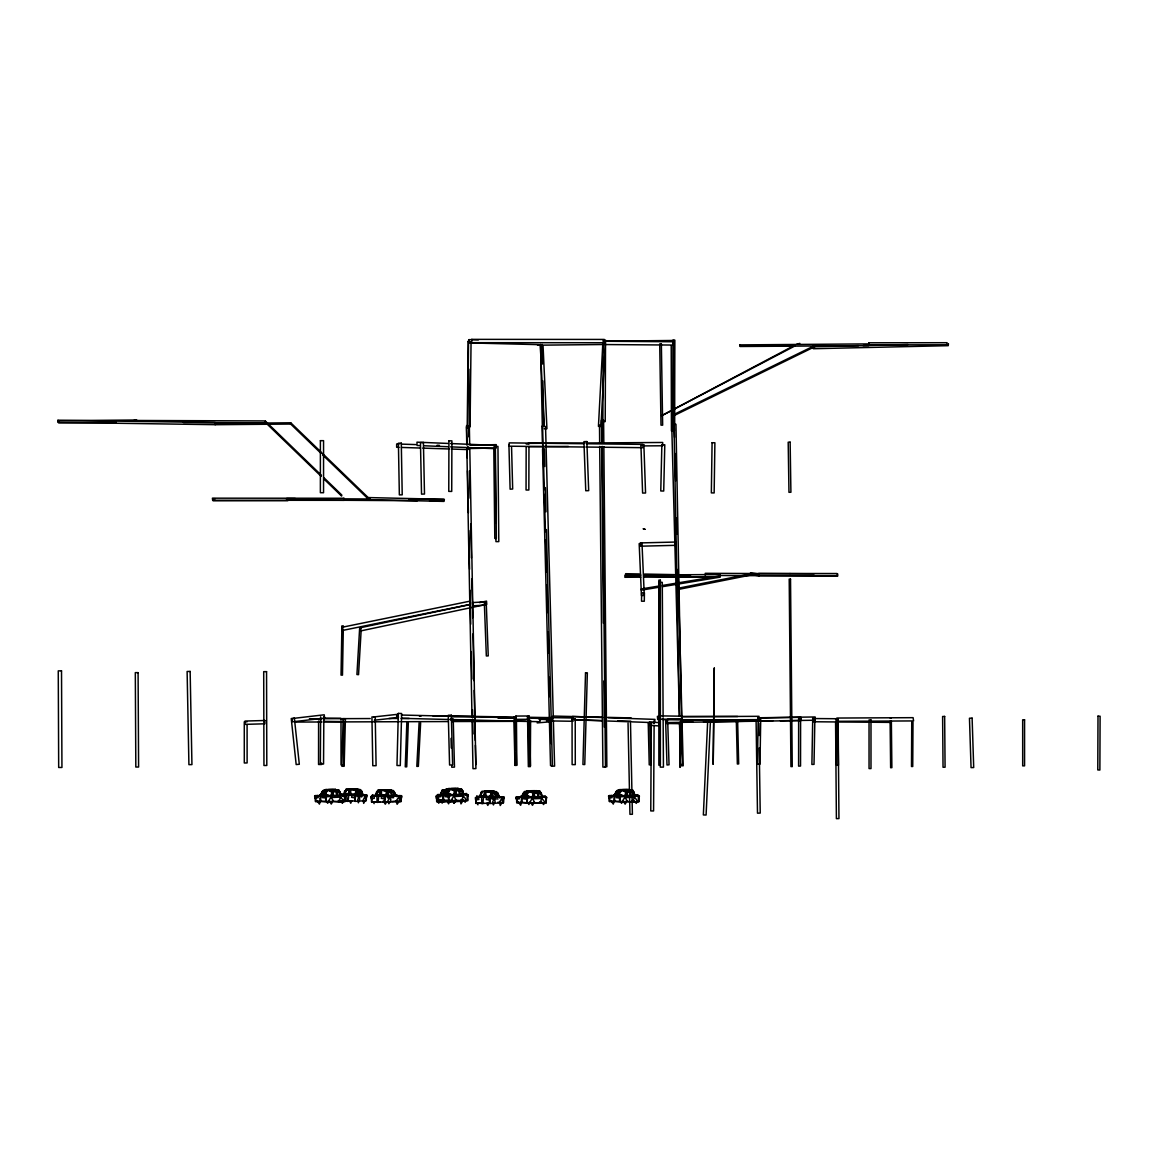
<?xml version="1.0" encoding="UTF-8"?>
<svg xmlns="http://www.w3.org/2000/svg" width="1158" height="1158" viewBox="0 0 1158 1158"><rect width="100%" height="100%" fill="white"/><g stroke="black" fill="none" stroke-linecap="round" stroke-linejoin="round"><path stroke-width="1.5" d="M318.595 721L318.551 764.483L321.432 764.512L321.432 763.006M526.166 447.089L526.05 490.008L528.844 490.022L528.96 447.104M672.668 430.66L672.928 340.134L674.853 340.163L674.607 424.653M467.962 446.279L467.948 449.594L451.316 449.043M603.202 339.945L602.869 421.526L605.214 421.599L605.533 340.032M320.621 716.802L320.346 764.019L323.545 764.019L323.835 716.802M651.317 723.62L650.767 810.933L653.575 810.947L654.111 726.645M654.125 723.634L654.154 720.623M468.541 340.206L467.745 427.809L469.583 427.591L470.119 369.185M339.526 800.424L339.497 801.77L331.796 801.249M462.274 799.44L462.259 800.786L454.558 800.265M343.304 629.185L342.478 675.143L341.031 675.114L341.914 625.87L343.361 625.899L343.333 627.549M681.541 718.597L680.021 767.378L681.57 716.918M540.757 801.756L540.728 803.102L533.027 802.523M633.412 800.583L633.383 801.915L625.682 801.336M406.849 722.462L405.257 766.842L406.733 766.828L408.325 722.447M674.043 343.767L674.173 340.466L605.909 341.19M707.625 722.476L703.355 814.928L706.091 815.029L710.361 722.578M396.557 718.221L396.716 714.92M366 800.699L366.275 795.184L362.005 794.764M419.095 722.925L416.822 766.408L418.356 766.335L420.629 722.853M361.18 629.836L358.546 674.665L356.925 674.535L359.646 628.157L361.267 628.287M475.113 719.639L475.431 716.397L451.244 716.802M437.058 798.615L436.754 801.293L443.586 801.901L443.89 799.223M437.275 796.603L437.507 794.591L442.646 795.039M948.445 343.637L948.214 345.677L813.35 348.717L813.582 346.676L858.541 345.663M552.684 719.35L553.075 716.064L602.536 717.236M572.052 719.74L572.501 716.469L602.739 717.54M291.816 722.085L292.265 718.814M445.627 790.957L445.859 789.597M523.604 795.546L524.111 793.1M616.259 794.359L616.765 791.913M322.793 793.114L323.473 790.19L329.755 789.828M445.555 792.13L446.221 789.206L452.503 788.844M376.509 796.053L377.884 790.219L383.052 790.321M524.096 794.33L524.791 791.406L531.073 791.088M616.736 793.143L617.431 790.219L623.728 789.915M441.082 795.618L442.559 789.785L447.075 789.901M480.7 795.778L481.8 791.406L485.188 791.493L483.32 795.922M344.621 795.039L346.17 789.206L349.05 789.307M440.127 795.112L441.676 791.522M320.433 800.757L319.434 804.101L316.756 800.352M443.181 799.773L442.182 803.116L439.519 799.367M521.679 801.958L520.651 805.273L518.002 801.524M614.319 800.771L613.291 804.101L610.657 800.337M445.888 790.957L446.351 789.597L442.197 790.103L440.431 795.228M324.472 795.3L326.527 789.901L333.692 790.914L331.666 796.342L327.352 795.72M447.234 794.316L449.275 788.916L456.455 789.93L454.414 795.358L450.1 794.735M525.761 796.516L526.239 795.256M618.401 795.343L618.893 794.084M351.743 800.699L350.744 803.232L349.774 801.148M526.731 793.997L527.845 791.131L535.01 792.202L532.941 797.616L528.627 796.965M619.385 792.825L620.5 789.959L627.665 791.03L625.581 796.429L621.281 795.778M328.785 800.583L327.7 803.261L326.281 800.902M344.519 795.358L345.706 792.405M346.314 790.928L346.908 789.452M348.124 793.737L349.919 789.293M451.533 799.599L450.462 802.277L449.043 799.917M530.017 801.828L528.916 804.506L527.527 802.132M622.671 800.656L621.571 803.319L620.167 800.945M444.701 792.825L445.323 791.334M480.773 796.082L481.395 794.591M482.032 793.114L482.654 791.638M376.278 796.386L376.915 794.895M378.217 791.927L378.854 790.451M378.333 796.212L380.91 790.292M320.752 794.866L322.054 791.942L326.411 789.959L323.285 794.88M443.5 793.881L444.817 790.957L449.174 788.974L446.047 793.896M522.041 796.053L523.373 793.143L527.73 791.204L524.574 796.082M614.681 794.866L616.013 791.956L620.384 790.017L617.228 794.909M449.796 801.249L448.566 803.797L446.8 800.496M455.948 799.744L454.008 803.087L451.808 799.353L453.748 796.009L455.948 799.744L454.182 803.319L453.675 801.915M489.646 801.597L487.808 805.403L486.693 803.319M319.811 796.371L322.619 790.943L327.728 789.901L324.891 795.3M442.573 795.372L445.367 789.959L450.476 788.916L447.639 794.316M521.086 797.544L523.937 792.144L529.047 791.146L527.512 794.012M613.74 796.371L616.577 790.957L621.687 789.959L620.152 792.825M526.166 796.516L526.847 795.271M618.821 795.343L619.487 794.084M386.758 801.669L385.296 804.202L383.341 800.916M463.316 800.077L460.985 803.884L460.218 800.598M343.752 800.221L342.261 802.624L341.871 801.206M452.879 795.314L455.731 790.928L450.086 788.974L447.234 793.36L436.552 796.443M531.392 797.572L534.287 793.201L528.656 791.204L525.761 795.575L516.222 798.094L516.946 797.978M624.046 796.386L626.941 792.014L621.31 790.017L618.415 794.388L608.862 796.907L609.6 796.791M440.402 800.8L438.708 803.203L437.796 800.554M793.447 345.924L661.565 415.751L795.213 345.793M796.53 344.317L799.816 343.376M348.876 793.606L347.328 794.316L355.086 795.995L357.417 794.924L354.305 794.258M342.247 795.141L346.054 794.171M350.599 793.259L343.723 795.242M484.015 795.792L482.133 796.516L489.617 798.151L492.425 797.08L489.429 796.429M478.616 796.979L475.793 798.05L485.853 795.445M372.5 796.53L371.414 796.892L380.446 794.605M373.6 796.168L379.838 794.634M380.678 794.243L377.407 795.329L384.572 796.95L387.829 795.864L383.544 794.895M354.087 789.727L355.665 789.22M332.259 790.321L335.444 789.394L328.698 789.568L322.329 791.435L324.139 791.392M455.022 789.336L458.206 788.41L451.446 788.569L445.092 790.451L445.989 790.422M533.592 791.609L536.776 790.697L530.017 790.813L523.648 792.637L525.442 792.608M626.232 790.422L629.416 789.51L622.671 789.626L616.288 791.45L618.097 791.421M448.247 789.409L441.835 791.204L443.181 791.204M490.992 791.898L494.191 791.001L487.489 791.015M347.096 790.19L357.779 788.844L354.42 789.742M469.641 604.679L359.863 627.839L360.066 631.052L486.736 604.331L486.534 601.118L479.499 602.609M679.572 587.975L752.049 573.586L752.179 574.773L679.703 589.176M315.685 796.82L314.947 796.936L325.195 794.185M447.958 793.201L447.22 793.317L451.562 794.866M659.669 585.919L641.329 588.944L641.373 590.146L659.713 587.106M662.289 585.485L675.404 583.314M678.023 582.879L719.958 575.946L720.015 577.147L678.067 584.081M662.347 586.686L675.447 584.515M526.485 795.416L525.761 795.532L530.074 797.095M619.139 794.229L618.401 794.345L622.729 795.922M438.057 795.778L436.088 796.082L436.363 798.383L438.332 798.065M353.668 789.568L356.65 789.163L361.672 791.261L362.888 795.575M292.887 718.452L324.226 714.804L324.631 718.09L293.292 721.738M373.962 716.918L398.12 714.269L398.453 717.569L374.295 720.204M667.688 720.913L665.633 721.13L666.994 764.989L669.049 764.787L667.79 723.837M329.755 790.161L335.646 789.568L335.95 790.928M452.517 789.163L458.409 788.584M531.073 791.406L536.979 790.871M623.728 790.234L629.619 789.684M340.901 795.155L337.76 795.445L336.79 791.811L339.931 791.522L340.901 795.155L338.947 790.132L335.183 789.568L335.704 790.928M332.78 791.869L335.907 791.594L336.732 795.271L333.605 795.532L333.055 793.1M392.417 801.408L396.557 801.046M339.294 794.938L344.085 794.518L344.881 801.22L338.498 801.77L338.339 800.439M462.042 793.954L466.833 793.534M539.396 719.494L551.295 718.51L550.875 721.752L537.153 722.896M542.176 796.501L539.035 796.762L538.094 793.129L541.249 792.868L542.176 796.501L540.265 791.464L536.501 790.871M632.007 791.84L633.889 791.681L634.83 795.314L631.675 795.575M455.123 801.003L458.018 800.771M630.661 795.401L627.535 795.647L626.739 791.971L629.865 791.725L630.401 794.171M540.569 796.255L545.36 795.893M633.223 795.083L638.015 794.706M542.928 802.841L539.729 803.102L539.57 801.756M376.9 795.618L384.601 795.097L384.745 801.814L377.045 802.335L376.9 795.618L375.597 795.56L376.538 791.927L377.798 792.014M443.398 790.017L445.946 789.857M450.505 801.394L442.53 801.901L442.457 799.208M324.935 797.326L325.977 797.254M447.683 796.328L449.782 796.212M450.346 801.929L453.14 801.77M454.066 801.712L464.286 801.148M499.807 802.972L489.602 803.536L489.733 797.645L503.658 796.863L503.527 802.755L500.748 802.914M890.068 717.946L891.327 717.873M419.442 716.237L420.976 716.165M450.549 719.132L453.227 718.988L454.472 767.103L451.794 767.247L451.75 765.641M340.799 801.235L350.092 800.757M396.687 801.727L384.586 802.335L384.673 796.443L401.189 795.604L401.088 801.51L397.787 801.669M332.607 797.471L340.336 797.109M438.708 795.821L436.508 795.922L436.696 801.828L453.198 801.061M455.355 796.487L463.099 796.125M477.95 797.442L475.75 797.544L475.938 803.435L483.639 803.087M488.039 802.885L490.239 802.784M544.217 428.807L546.938 428.692L543.044 345.649M372.644 796.328L371.371 796.371L371.573 802.277L380.432 801.901M382.951 801.785L385.484 801.683M329.031 790.089L335.024 789.828M451.794 789.105L457.786 788.844M629.966 790.06L624.799 790.263L626.174 796.111M631.255 790.017L632.543 789.959L633.223 792.883M533.867 798.759L541.611 798.455M626.521 797.572L630.386 797.428M631.675 797.37L634.251 797.269M543.811 426.13L541.973 426.202L542.422 443.977M530.35 791.334L536.357 791.131M623.004 790.161L628.997 789.944M863.028 345.562L907.988 344.548M470.134 445.222L496.246 444.643L496.246 447.958L468.281 448.566M247.088 721.796L244.28 721.854L244.295 762.992L247.117 762.934L247.088 724.532M551.642 766.191L554.595 766.133L553.379 720.841M450.925 720.03L471.885 719.683M680.73 765.814L683.206 765.771L682.062 722.317M757.882 717.786L815.145 716.961L814.986 720.233L780.333 720.739M680.774 719.118L667.399 719.321L667.109 722.563L759.17 721.173M757.969 717.96L801.032 717.309L800.743 720.551L760.647 721.159M835.555 719.335L838.117 719.306M680.875 722.172L692.933 721.999M703.485 721.854L759.243 721.043M760.748 721.029L772.806 720.855M630.647 791.435L625.508 791.507L619.443 789.611L627.158 789.495L633.209 791.392L631.675 791.421M537.529 345.2L604.273 344.505M136.745 420.007L58.493 420.701L58.754 422.815L116.147 422.308M792.058 345.677L740.179 346.039L739.919 344.896L868.688 343.897L868.804 345.62L740.15 346.488L740.02 344.78M527.99 443.384L584.862 442.993M586.353 442.993L662.68 442.472L662.694 445.772L644.745 445.902M528.005 446.699L568.404 446.423M640.837 575.092L624.958 575.208L624.871 577.292L640.75 577.176M644.007 575.063L675.765 574.831M678.95 574.802L720.247 574.498L720.16 576.583L643.935 577.147M867.834 721.159L837.321 721.304L836.829 718.047L913.083 717.671L913.59 720.927L870.367 721.144M383.269 789.828L390.984 789.77M445.859 789.38L447.77 789.38M377.219 791.652L377.986 791.638M309.403 718.756L321.881 718.713M323.444 718.713L370.213 718.553M388.914 718.496L398.265 718.467M401.392 718.452L409.179 718.423M498.041 718.134L515.194 718.076M294.928 722.071L321.432 721.984M322.995 721.97L399.38 721.724M400.943 721.709L447.712 721.564M452.387 721.535L525.66 721.304M215.272 498.707L212.782 498.707L213.13 500.806L287.85 500.69M341.002 719.408L343.752 719.408M604.693 766.726L606.85 766.726L603.854 446.641M660.074 716.368L657.397 716.368L657.715 719.654M681.483 716.411L737.646 716.513M663.056 719.668L737.964 719.798M133.836 420.47L265.385 420.947L265.312 422.815L183.456 422.525M814.146 573.789L705.28 573.311L705.338 575.439M720.059 575.497L837.741 576.018L837.683 573.89M286.619 498.476L295.348 498.519M344.216 498.837L370.401 498.997M408.788 499.243L443.702 499.46L443.528 500.922L429.56 500.835M286.446 499.923L417.343 500.748M605.113 341.263L673.232 341.755L673.464 345.055L605.345 344.548M526.181 444.021L528.974 444.05M815.246 718.553L836.018 718.727M539.281 719.248L552.742 719.9L549.789 719.871M836.612 721.955L813.249 721.752L812.655 718.525M839.203 721.97L867.762 722.216M870.353 722.23L891.124 722.404M583.531 443.717L509.231 442.877L509.158 446.192L584.949 447.031M586.498 443.746L642.965 444.382L642.907 447.683L586.44 447.046M667.283 720.189L666.27 720.189L666.357 723.489L680.426 723.663M323.791 718.105L340.742 718.307M319.811 721.318L321.215 721.333M324.052 721.362L341.002 721.564M453.806 800.554L448.754 800.482L448.913 794.576L467.875 794.866L467.716 800.757L455.065 800.569M331.058 801.539L325.991 801.466L326.151 795.56L345.127 795.85L344.968 801.756L332.317 801.553M432.716 715.745L473.275 716.397M474.838 716.411L515.411 717.063M527.889 717.265L573.138 717.974L572.993 721.275L546.46 720.855M442.472 794.678L438.071 794.591L438.202 800.496L453.618 800.771M319.724 795.662L315.309 795.575L315.454 801.481L330.855 801.756M639.187 573.963L625.638 573.702L625.711 575.83L639.259 576.091M644.615 574.064L674.419 574.629M679.833 574.73L690.675 574.947M644.673 576.192L677.198 576.814M679.905 576.858L707.002 577.379M630.198 795.835L620.08 795.618L619.877 801.51L624.929 801.625M626.203 801.654L629.995 801.741M532.289 802.812L527.237 802.697L527.44 796.805L546.402 797.225L546.2 803.116L543.667 803.059M533.548 802.841L542.407 803.044M607.747 717.367L631.182 717.917M576.119 719.9L583.921 720.088M586.527 720.146L602.146 720.522M617.764 720.884L630.792 721.188M631.457 795.864L639.042 796.038L638.84 801.944L636.307 801.886M631.255 801.77L635.047 801.857M393.677 797.688L388.437 797.572L386.7 790.263L392.996 790.407L394.371 796.255M478.384 339.887L468.918 339.641L469.236 342.927L540.178 344.679M401.493 715.036L514.601 717.801M530.523 718.177L540.091 718.423L539.932 721.724L530.378 721.492M401.348 718.336L449.13 719.494M450.723 719.538L528.786 721.448M614.739 795.691L609.238 795.546L609.325 801.452L624.741 801.843M522.099 796.878L516.598 796.733L516.685 802.639L532.087 803.015M494.596 798.846L492.845 798.788L491.064 791.479L496.319 791.638L497.752 797.486M495.479 798.875L498.099 798.948M399.047 444.035L396.673 443.963L396.658 447.263L399.047 447.35M401.435 444.122L415.693 444.585M437.073 445.28L439.447 445.352M401.421 447.422L420.426 448.045M422.8 448.117L448.942 448.971M608.24 717.743L654.965 719.393L654.531 722.664L607.791 721M574.802 719.842L583.053 720.131M585.803 720.233L602.305 720.812M447.987 443.442L416.996 442.168L416.996 445.468L419.587 445.584M450.563 443.543L494.466 445.352M424.74 445.787L447.987 446.742M450.563 446.858L494.466 448.653M359.038 796.69L357.648 796.632L355.824 789.307L359.993 789.495L361.832 796.805M359.747 796.718L361.137 796.776M494.032 446.988L495.508 447.06M480.917 793.143L479.919 796.776M394.531 794.62L396.876 794.808M341.61 793.997L348.848 794.634L348.08 801.336L340.843 800.699M345.62 791.001L344.664 790.914L343.622 794.533L345.041 794.663M498.056 795.951L499.098 796.053M498.07 796.762L503.513 797.312L503.296 802.827L497.853 802.277M459.972 800.786L464.04 801.206M395.906 795.532L401.044 796.067L400.885 801.568L395.761 801.032M458.307 788.844L460.363 789.076L461.666 792.029M335.545 789.828L337.6 790.074L338.918 793.013M536.878 791.131L538.919 791.392L540.221 794.345M394.227 794.706L401.565 796.95L397.889 796.472M363.467 794.663L367.043 795.141L366.681 797.211L365.479 797.051M500.922 796.791L504.323 797.254L503.368 799.266M398.699 795.546L401.884 796.009L401.508 798.094L399.915 797.862M457.931 788.584L461.709 789.148L463.663 794.229M629.156 789.684L632.919 790.277L634.845 795.372M503.918 798.195L500.994 797.717M465.805 794.591L468.266 795.025L467.398 797.211M343.058 795.575L345.518 796.009L344.65 798.195M637.595 795.864L639.433 796.212L638.55 798.383M544.955 797.051L546.793 797.384L545.91 799.57M360.456 795.068L363.438 795.647L361.31 790.277L355.332 789.148L355.911 790.581M388.741 790.103L393.85 791.189L396.687 796.545M366.594 796.067L361.6 794.706M464.561 794.388L467.846 795.372M341.813 795.372L345.098 796.357M635.728 795.546L639.013 796.559M543.088 796.733L546.359 797.732M493.163 791.377L497.868 793.404L499.474 797.717M390.043 790.161L394.415 792.173L396.412 796.472M321.273 452.271L290.745 422.786L215.055 423.567L215.2 424.711L290.861 424.045L290.73 422.902L290.455 423.814L320.983 453.314M322.141 453.125L369.257 498.62L368.953 499.663L322.72 454.993M321.461 475.345L265.443 421.208L265.196 422.236L321.215 476.387M324.008 477.805L341.827 495.045L341.596 496.073L323.762 478.847M492.512 792.738L491.846 791.319L497.404 792.419L499.894 797.775M462.331 793.505L462.983 794.981M339.569 794.489L340.235 795.966M631.573 790.205L632.861 793.158M373.556 802.248L374.121 803.652M389.942 790.103L390.492 791.522M477.458 803.406L477.95 804.824M493.105 791.319L493.554 792.738M462.028 791.754L461.318 788.83L453.589 789.191L455.007 795.025M356.65 789.163L356.982 790.581M339.28 792.738L338.57 789.814L330.826 790.176L332.245 796.024M540.583 794.07L539.889 791.146L532.159 791.45L533.52 797.297M467.079 795.546L467.629 800.236L461.246 800.786L461.087 799.454M638.232 796.718L638.767 801.408L632.369 801.915L632.225 800.569M545.592 797.905L546.113 802.595M356.809 795.488L356.288 789.539L350.483 789.307L351.004 795.242M492.034 799.136L491.658 791.696L485.738 791.479L486.042 797.428M540.337 345.764L541.944 380.128M542.074 382.994L544.086 425.941M486.201 601.74L488.242 655.891L486.331 655.964L484.435 605.417M484.29 601.798L484.362 603.607M674.535 437.377L674.289 427.722L671.799 427.765L679.413 715.919M674.969 453.473L675.693 480.845M676.663 517.872L677.097 533.968M678.023 569.374L681.932 717.482M679.616 723.967L680.339 751.325M553.307 717.613L545.548 426.477L542.595 426.535L544.274 489.617M544.39 448.768L544.839 466.544M545.36 487.561L545.983 511.807M546.431 529.582L552.38 765.583L550.528 765.655L542.537 448.826M544.405 494.466L545.389 531.667M545.606 539.758L546.475 572.11M546.808 585.051L547.546 612.539M548.067 631.95L548.631 652.982M549.268 677.242L549.789 696.653M550.484 722.52L551.034 743.552M511.561 447.306L512.676 489.023L510.113 489.183L508.912 444.484M451.041 738.384L451.287 747.996M737.646 721.26L738.688 763.918L737.356 764.019L736.329 721.347M542.074 344.36L542.509 364.046M542.885 380.91L543.869 425.898L542.335 425.912L540.54 344.389M630.502 723.07L632.398 814.262L629.952 814.32L628.041 723.128M468.701 427.157L468.903 436.856M469.612 470.756L470.191 498.215M470.727 524.053L471.436 557.953M471.885 578.942L472.696 617.706M473.029 633.846L474.013 680.672M474.215 690.371L474.794 717.815M474.823 719.436L475.272 740.425M475.373 745.274L475.779 764.642M466.573 425.536L466.978 444.904M467.036 448.132L467.239 457.83M467.514 470.741L468.397 512.733M468.773 530.494L469.583 569.244M470.018 590.233L470.727 624.148M471.306 651.592L471.885 679.051M472.522 709.724L472.696 717.801M472.725 719.422L473.029 733.955M681.425 715.745L675.954 424.277L673.97 424.335L679.442 715.803M681.541 722.23L682.337 764.323L680.354 764.396L679.558 722.288M469.699 444.672L469.352 426.766L466.428 426.853L466.775 444.759M469.801 449.55L475.909 768.594L472.985 768.68L472.044 719.856M466.862 449.651L471.986 716.599M758.852 723.157L759.04 735.562M759.228 747.967L760.227 813.075L757.491 813.177L756.087 720.146M387.525 797.92L387.423 790.494L381.431 790.292L381.503 796.226M891.356 721.188L891.877 767.653L890.632 767.725L890.111 721.26M603.825 443.34L603.607 420.253L601.451 420.253L601.668 443.355M602.015 421.729L602.218 443.094M602.261 446.395L605.46 767.059L602.898 767.103L599.699 446.438M601.697 446.641L603.347 623.178M603.897 680.933L604.317 727.123M599.497 425.058L599.67 443.152M516.454 720.45L516.844 765.351L514.876 765.366L514.109 716.918L515.643 716.773L516.468 765.192L514.919 765.337L514.76 752.975M514.47 720.464L514.731 749.877M495.783 522.591L495.117 446.423L497.954 446.409L498.794 541.626L495.957 541.626L495.928 538.456M838.146 722.606L838.957 818.59L836.394 818.634L835.584 722.65M663.114 716.31L662.275 582.344L659.09 582.358L659.93 716.324M663.129 717.844L663.433 767.117L660.263 767.132L659.944 717.859M674.13 342.927L674.361 430.906L671.437 430.95L671.22 345.895M343.752 720.913L343.781 764.902L341.031 764.902L341.002 720.913M320.39 440.662L320.375 492.7L323.545 492.729L323.56 440.677L320.39 440.662M798.644 718.322L798.6 766.118L800.54 766.046L800.598 718.25L798.644 718.322M471.769 339.366L471.755 342.681L604.302 342.739L604.302 339.439L471.769 339.366M448.928 440.822L448.768 491.383L451.721 491.426L451.895 440.851L448.928 440.822M1098.001 716.151L1097.784 769.94L1099.883 770.027L1100.1 716.237L1098.001 716.151M528.627 720.45L528.337 766.61L530.306 766.625L530.596 720.479L528.627 720.45M643.341 528.844L644.963 529.307L643.341 528.844M911.751 722.346L911.491 766.509L912.736 766.509L912.996 722.346L911.751 722.346M681.903 716.773L681.888 720.088L758.982 719.625L759.011 716.31L681.903 716.773M714.283 668.079L713.198 764.309L714.283 668.079M57.929 420.267L57.9 422.395L215.214 424.682L215.243 422.554L57.929 420.267M468.208 341.682L467.224 426.332L470.061 426.448L471.06 341.784L468.208 341.682M644.413 592.896L644.297 601.234L641.518 601.19L641.648 592.867L644.413 592.896M712.083 442.732L711.345 492.888L714.153 492.946L714.891 442.776L712.083 442.732M758.157 718.814L757.448 764.164L759.995 764.208L760.719 718.857L758.157 718.814M322.358 795.546L322.315 797.616L326.006 798.05L326.049 795.966L322.358 795.546M445.106 794.562L445.063 796.632L448.768 797.066L448.797 794.981L445.106 794.562M812.742 717.931L811.888 764.439L814.016 764.367L814.885 717.859L812.742 717.931M661.869 444.715L660.769 490.978L663.708 491.035L664.793 444.773L661.869 444.715M343.144 718.684L341.885 766.263L344.143 766.292L345.402 718.713L343.144 718.684M398.323 713.415L396.977 765.496L400.277 765.583L401.623 713.502L398.323 713.415M523.633 796.747L523.575 798.832L527.266 799.281L527.324 797.211L523.633 796.747M616.288 795.575L616.23 797.645L619.921 798.108L619.979 796.024L616.288 795.575M355.188 795.474L355.028 801.379L366.275 800.627L366.435 794.735L355.188 795.474M585.528 672.769L582.937 764.483L584.761 764.555L587.352 672.827L585.528 672.769M640.461 542.914L640.331 546.2L675.548 545.331L675.679 542.045L640.461 542.914M515.86 716.064L515.73 719.364L529.018 719.277L529.148 715.977L515.86 716.064M602.782 344.259L598.44 426.361L600.973 426.419L605.316 344.317L602.782 344.259M320.187 798.832L319.97 801.046L325.514 801.524L326.035 796.009L320.491 795.517L320.187 798.832M442.935 797.848L442.732 800.048L448.262 800.54L448.783 795.025L438.216 795.054L438.404 800.569L443.528 800.048L443.355 794.533L442.935 797.848M527.31 797.254L526.745 802.769L521.216 802.233L521.78 796.718L527.31 797.254M619.95 796.067L619.385 801.582L613.856 801.046L614.42 795.532L619.95 796.067M372.413 795.039L371.66 801.756L378.044 802.335L378.796 795.633L372.413 795.039M476.749 796.197L475.996 802.914L482.828 803.522L483.595 796.805L476.749 796.197M381.59 796.053L381.315 798.34L384.847 798.89L385.122 796.603L381.59 796.053M349.846 789.032L349.195 794.156L355.231 794.764L355.882 789.64L349.846 789.032M486.519 797.24L486.23 799.527L489.906 800.106L490.196 797.819L486.519 797.24M351.902 795.068L351.583 797.355L355.361 797.934L355.68 795.647L351.902 795.068M868.992 342.797L868.659 344.881L946.737 344.78L947.07 342.71L868.992 342.797M485.115 791.218L484.232 796.342L490.225 796.921L491.093 791.797L485.115 791.218M368.649 497.578L368.244 499.663L443.963 501.4L444.368 499.33L368.649 497.578M380.808 790.017L379.723 795.155L385.614 795.72L386.7 790.596L380.808 790.017M345.837 789.539L344.273 794.649L348.804 794.156L350.367 789.032L345.837 789.539M485.593 791.218L483.841 796.342L479.687 796.849L481.439 791.725L485.593 791.218M376.48 793.273L375.583 795.676L379.346 795.155L381.271 790.031L377.508 790.552L376.48 793.273M358.98 796.53L357.605 800.135L358.372 802.784L359.747 799.179L358.98 796.53M340.582 797.022L339.526 799.686L342.421 803.232L343.477 800.554L340.582 797.022M463.33 796.038L462.274 798.702L465.183 802.248L466.24 799.57L463.33 796.038M541.843 798.354L540.772 801.032L543.638 804.578L544.723 801.915L541.843 798.354M634.497 797.182L633.412 799.845L636.292 803.406L637.363 800.743L634.497 797.182M494.22 798.687L492.483 802.291L493.424 804.94L495.161 801.322L494.22 798.687M365.161 796.27L363.163 800.077L363.684 803.362L365.667 799.57L365.161 796.27M389.855 797.471L387.756 801.075L388.856 803.724L390.955 800.106L389.855 797.471M331 796.994L329.046 800.337L331.26 804.072L333.2 800.743L331 796.994M532.26 798.267L530.292 801.597L532.463 805.346L534.431 802.031L532.26 798.267M624.915 797.08L622.946 800.41L625.117 804.159L627.086 800.844L624.915 797.08M501.79 798.412L499.46 802.205L500.242 805.505L502.572 801.698L501.79 798.412M327.338 789.959L324.472 794.345L330.117 796.299L332.983 791.913L327.338 789.959M398.743 797.167L396.094 800.974L397.122 804.26L399.771 800.453L398.743 797.167M815.218 345.316L672.755 415.042L673.015 416.084L815.478 346.343L815.218 345.316M470.191 601.118L341.842 627.318L342.088 630.531L470.423 604.331L470.191 601.118M374.048 796.009L370.994 796.545L371.255 798.832L374.324 798.311L374.048 796.009M478.616 797.182L475.345 797.703L475.62 799.99L478.891 799.483L478.616 797.182M317.799 795.56L314.614 795.995L315.005 798.065L318.204 797.63L317.799 795.56M440.547 794.562L437.362 795.01L437.767 797.08L440.952 796.646L440.547 794.562M519.074 796.733L515.889 797.138L516.265 799.223L519.464 798.803L519.074 796.733M611.728 795.546L608.529 795.966L608.92 798.036L612.104 797.616L611.728 795.546M325.47 794.185L319.622 794.808L325.253 796.921L331.116 796.299L325.47 794.185M447.06 793.317L442.37 793.823L448.001 795.937L453.864 795.314L447.06 793.317M320.78 801.032L315.642 801.553L315.454 796.038L320.592 795.517L320.78 801.032M524.429 795.647L520.897 795.995L526.528 798.151L532.39 797.572L526.774 795.416L524.429 795.647M617.069 794.46L613.552 794.808L619.168 796.965L625.031 796.386L619.414 794.229L617.069 794.46M521.882 796.718L516.729 797.196L516.888 802.711L522.012 802.233L521.882 796.718M614.522 795.532L609.383 796.009L609.528 801.524L614.666 801.046L614.522 795.532M462.693 790.538L459.538 790.827L460.508 794.46L463.649 794.171L462.693 790.538M294.378 718.25L291.237 718.525L296.173 764.555L299.314 764.266L294.378 718.25M458.669 790.61L455.543 790.885L456.368 794.547L459.494 794.287L458.669 790.61M537.225 792.912L534.099 793.158L534.895 796.834L538.021 796.574L537.225 792.912M529.206 716.426L527.455 716.556L528.757 766.031L530.509 765.901L529.206 716.426M489.573 796.299L481.598 796.791L481.771 803.507L489.747 803.015L489.573 796.299M641.995 543.478L639.173 543.652L641.445 595.545L644.282 595.371L641.995 543.478M485.086 601.842L472.536 602.58L473.115 605.822L485.665 605.084L485.086 601.842M354.941 794.127L346.763 794.605L346.98 801.322L355.159 800.844L354.941 794.127M837.943 719.017L836.076 719.118L836.554 765.308L838.421 765.206L837.943 719.017M649.826 722.939L648.234 723.012L649.233 764.845L650.825 764.772L649.826 722.939M586.86 441.56L583.936 441.661L585.76 490.746L588.684 490.645L586.86 441.56M944.653 716.426L942.612 716.498L943.032 767.262L945.073 767.204L944.653 716.426M972.112 718.148L969.463 718.235L971.055 767.624L973.704 767.537L972.112 718.148M423.423 442.515L420.455 442.602L421.526 494.133L424.494 494.046L423.423 442.515M790.132 442.168L788.193 442.211L788.974 492.309L790.914 492.251L790.132 442.168M264.849 720.493L245.004 721.058L245.018 724.372L264.864 723.793L264.849 720.493M401.29 443.138L398.41 443.21L399.351 494.886L402.217 494.828L401.29 443.138M451.331 715.195L448.276 715.268L449.579 765.018L452.633 764.946L451.331 715.195M326.498 789.539L325.47 789.568L331.55 791.406L339.251 791.247L333.186 789.394L326.498 789.539M449.261 788.555L448.233 788.584L454.298 790.422L461.999 790.263L455.934 788.41L449.261 788.555M190.144 671.423L187.118 671.481L188.913 764.656L191.939 764.598L190.144 671.423M375.235 716.889L371.935 716.932L372.789 765.727L376.089 765.684L375.235 716.889M527.831 790.784L526.803 790.798L532.854 792.68L540.569 792.579L534.504 790.682L527.831 790.784M643.877 444.889L640.91 444.918L642.603 493.062L645.556 493.019L643.877 444.889M266.557 671.64L263.706 671.669L263.952 765.496L266.803 765.467L266.557 671.64M1024.569 719.798L1022.673 719.827L1022.688 765.872L1024.569 765.858L1024.569 719.798M394.14 791.638L387.38 791.696L381.011 789.814L387.756 789.756L394.14 791.638M497.477 792.868L491.774 792.912L485.115 791.001L490.804 790.972L497.477 792.868M61.519 670.858L58.262 670.873L58.682 767.479L61.939 767.465L61.519 670.858M361.151 790.726L356.548 790.74L349.658 788.815L354.261 788.815L361.151 790.726M789.988 573.5L758.664 573.471L758.997 575.569L837.277 575.613L836.945 573.528L789.988 573.5M343.926 498.258L212.406 498.172L212.652 500.242L344.172 500.328L343.926 498.258M138.091 672.639L135.312 672.624L135.819 767.03L138.598 767.03L138.091 672.639M575.222 718.843L572.066 718.829L572.124 764.613L575.28 764.627L575.222 718.843M870.99 719.972L869.036 719.958L869.05 768.565L870.99 768.579L870.99 719.972M682.12 716.194L659.481 715.876L659.51 719.176L682.163 719.494L682.12 716.194M661.363 343.955L659.713 343.926L661.001 425.145L662.651 425.174L661.363 343.955M495.363 447.422L493.786 447.393L494.799 538.427L496.362 538.456L495.363 447.422M790.523 579.116L789.206 579.087L790.928 766.582L792.246 766.61L790.523 579.116M660.364 580.187L658.859 580.144L658.859 765.192L660.378 765.235L660.364 580.187M659.018 722.621L649.392 721.984L649.406 725.284L659.032 725.921L659.018 722.621M390.579 792.173L388.133 791.985L388.987 795.618L391.433 795.821L390.579 792.173M393.662 792.13L391.679 791.942L392.432 795.618L394.429 795.807L393.662 792.13M494.582 793.404L492.555 793.187L493.453 796.834L495.479 797.037L494.582 793.404M497.144 793.36L495.552 793.158L496.333 796.834L497.926 797.037L497.144 793.36M758.751 573.977L750.442 572.863L750.977 574.701L759.286 575.801L758.751 573.977M358.951 791.247L357.359 791.044L358.285 794.678L359.877 794.895L358.951 791.247M360.963 791.218L359.776 791.015L360.587 794.692L361.774 794.895L360.963 791.218"/></g></svg>
